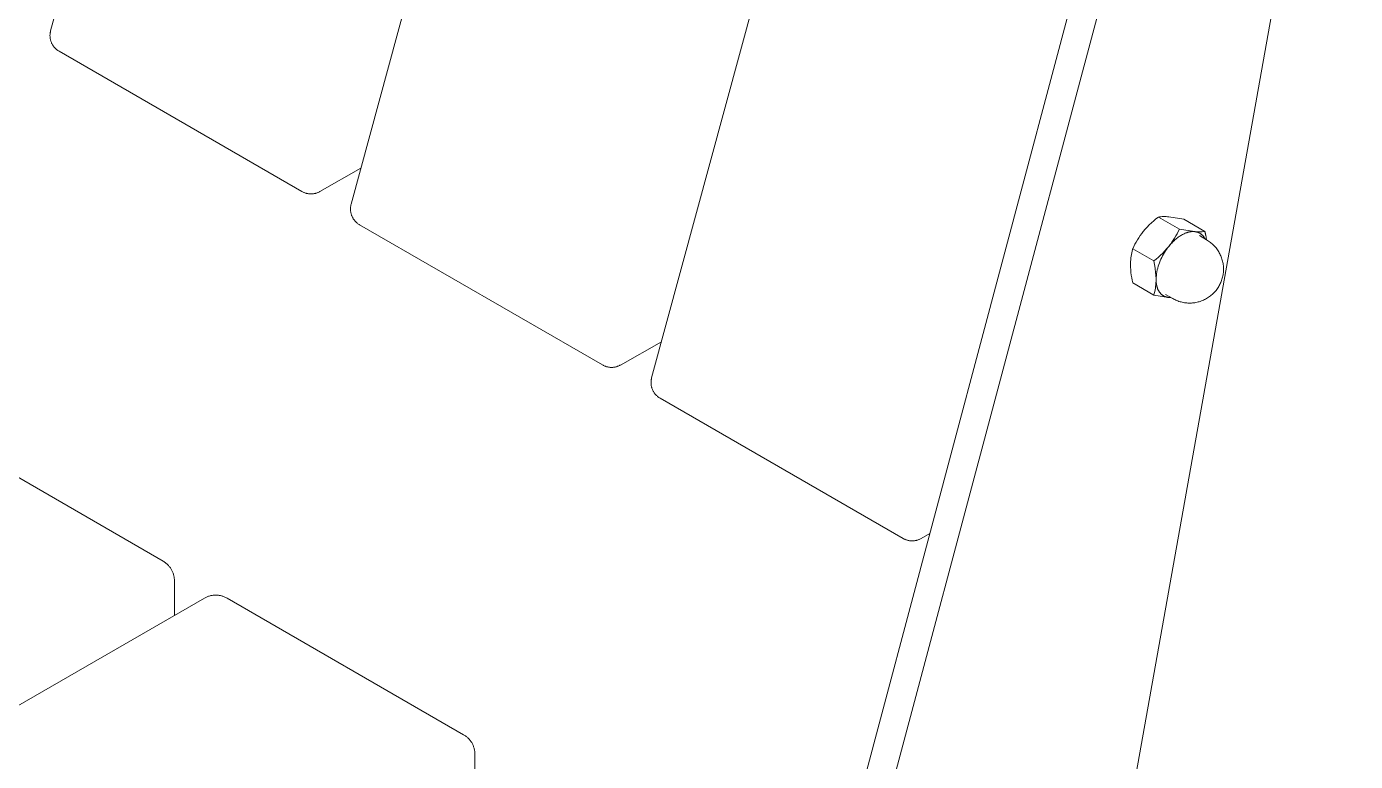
# Model space of a CAD drawing. Header units: inches. Extents: x -6 to 165, y -5 to 126.
# Drawn here: x 157.11 to 164.6, y 48.9 to 53.04 of the extents above; entities that cross this region are included whole.
import ezdxf

# ---------------------------------------------------------------- set-up
doc = ezdxf.new("R2010")
doc.units = ezdxf.units.IN
doc.layers.add('ZANO_R', color=7, linetype='Continuous', lineweight=0)

msp = doc.modelspace()

# ---------------------------------------------------------------- linework, layer by layer
at = {"layer": 'ZANO_R'}
for p, q in [((157.24798, 53.01395), (159.07631, 59.75375)), ((158.94143, 52.03624), (160.76975, 58.77604)), ((160.63487, 51.05853), (162.46319, 57.79833)), ((164.00047, 56.92391), (161.42113, 47.25175)), ((164.14459, 56.8407), (161.56525, 47.16854)), ((161.56525, 38.76439), (164.6009, 55.74634)), ((157.24444, 52.98612), (157.24446, 52.98963)), ((157.24454, 52.9826), (157.24444, 52.98612)), ((157.24446, 52.98963), (157.2446, 52.99315)), ((157.24476, 52.97909), (157.24454, 52.9826)), ((157.2446, 52.99315), (157.24486, 52.99666)), ((157.2451, 52.97558), (157.24476, 52.97909)), ((157.24486, 52.99666), (157.24525, 53.00016)), ((157.24556, 52.9721), (157.2451, 52.97558)), ((157.24525, 53.00016), (157.24575, 53.00364)), ((157.24615, 52.96863), (157.24556, 52.9721)), ((157.24575, 53.00364), (157.24638, 53.0071)), ((157.24685, 52.96518), (157.24615, 52.96863)), ((157.24638, 53.0071), (157.24712, 53.01054)), ((157.24767, 52.96176), (157.24685, 52.96518)), ((157.24712, 53.01054), (157.24798, 53.01395)), ((157.24861, 52.95837), (157.24767, 52.96176)), ((157.24967, 52.95501), (157.24861, 52.95837)), ((157.25084, 52.95169), (157.24967, 52.95501)), ((157.25213, 52.94842), (157.25084, 52.95169)), ((157.25352, 52.94519), (157.25213, 52.94842)), ((157.25503, 52.94201), (157.25352, 52.94519)), ((157.25665, 52.93888), (157.25503, 52.94201)), ((157.25837, 52.93582), (157.25665, 52.93888)), ((157.2602, 52.93281), (157.25837, 52.93582)), ((157.26213, 52.92987), (157.2602, 52.93281)), ((157.26416, 52.927), (157.26213, 52.92987)), ((157.26629, 52.9242), (157.26416, 52.927)), ((157.26852, 52.92147), (157.26629, 52.9242)), ((157.27084, 52.91882), (157.26852, 52.92147)), ((157.27325, 52.91626), (157.27084, 52.91882)), ((157.27574, 52.91378), (157.27325, 52.91626)), ((157.27832, 52.91138), (157.27574, 52.91378)), ((157.28098, 52.90908), (157.27832, 52.91138)), ((157.28372, 52.90687), (157.28098, 52.90908)), ((157.28653, 52.90476), (157.28372, 52.90687)), ((157.28942, 52.90274), (157.28653, 52.90476)), ((157.29237, 52.90083), (157.28942, 52.90274)), ((157.29538, 52.89901), (157.29237, 52.90083)), ((158.66455, 52.10852), (157.29538, 52.89901)), ((158.99661, 52.23966), (158.76596, 52.10824)), ((158.66765, 52.10681), (158.66455, 52.10852)), ((158.6708, 52.1052), (158.66765, 52.10681)), ((158.674, 52.10371), (158.6708, 52.1052)), ((158.67726, 52.10232), (158.674, 52.10371)), ((158.68056, 52.10105), (158.67726, 52.10232)), ((158.6839, 52.09989), (158.68056, 52.10105)), ((158.68729, 52.09886), (158.6839, 52.09989)), ((158.6907, 52.09794), (158.68729, 52.09886)), ((158.69415, 52.09713), (158.6907, 52.09794)), ((158.69762, 52.09645), (158.69415, 52.09713)), ((158.70111, 52.09589), (158.69762, 52.09645)), ((158.70462, 52.09545), (158.70111, 52.09589)), ((158.70815, 52.09514), (158.70462, 52.09545)), ((158.71168, 52.09494), (158.70815, 52.09514)), ((158.71522, 52.09487), (158.71168, 52.09494)), ((158.71875, 52.09492), (158.71522, 52.09487)), ((158.72229, 52.0951), (158.71875, 52.09492)), ((158.72581, 52.09539), (158.72229, 52.0951)), ((158.72933, 52.09581), (158.72581, 52.09539)), ((158.73282, 52.09635), (158.72933, 52.09581)), ((158.7363, 52.09701), (158.73282, 52.09635)), ((158.73975, 52.0978), (158.7363, 52.09701)), ((158.74317, 52.0987), (158.73975, 52.0978)), ((158.74656, 52.09972), (158.74317, 52.0987)), ((158.74991, 52.10085), (158.74656, 52.09972)), ((158.75322, 52.1021), (158.74991, 52.10085)), ((158.75648, 52.10347), (158.75322, 52.1021)), ((158.75969, 52.10495), (158.75648, 52.10347)), ((158.76285, 52.10654), (158.75969, 52.10495)), ((158.76596, 52.10824), (158.76285, 52.10654)), ((158.93788, 52.00841), (158.9379, 52.01192)), ((158.93798, 52.00489), (158.93788, 52.00841)), ((158.9379, 52.01192), (158.93804, 52.01544)), ((158.9382, 52.00138), (158.93798, 52.00489)), ((158.93804, 52.01544), (158.93831, 52.01895)), ((158.93854, 51.99787), (158.9382, 52.00138)), ((158.93831, 52.01895), (158.93869, 52.02245)), ((158.93901, 51.99439), (158.93854, 51.99787)), ((158.93869, 52.02245), (158.9392, 52.02593)), ((158.93959, 51.99092), (158.93901, 51.99439)), ((158.9392, 52.02593), (158.93982, 52.02939)), ((158.9403, 51.98747), (158.93959, 51.99092)), ((158.93982, 52.02939), (158.94057, 52.03283)), ((158.94112, 51.98405), (158.9403, 51.98747)), ((158.94057, 52.03283), (158.94143, 52.03624)), ((158.94206, 51.98066), (158.94112, 51.98405)), ((158.94311, 51.9773), (158.94206, 51.98066)), ((158.94428, 51.97398), (158.94311, 51.9773)), ((158.94557, 51.97071), (158.94428, 51.97398)), ((158.94697, 51.96748), (158.94557, 51.97071)), ((158.94848, 51.9643), (158.94697, 51.96748)), ((158.95009, 51.96117), (158.94848, 51.9643)), ((158.95182, 51.95811), (158.95009, 51.96117)), ((158.95365, 51.9551), (158.95182, 51.95811)), ((158.95558, 51.95216), (158.95365, 51.9551)), ((158.95761, 51.94929), (158.95558, 51.95216)), ((158.95974, 51.94648), (158.95761, 51.94929)), ((158.96196, 51.94376), (158.95974, 51.94648)), ((158.96428, 51.94111), (158.96196, 51.94376)), ((158.96669, 51.93855), (158.96428, 51.94111)), ((158.96918, 51.93607), (158.96669, 51.93855)), ((158.97176, 51.93367), (158.96918, 51.93607)), ((158.97442, 51.93137), (158.97176, 51.93367)), ((158.97716, 51.92916), (158.97442, 51.93137)), ((158.97998, 51.92705), (158.97716, 51.92916)), ((158.98286, 51.92503), (158.97998, 51.92705)), ((158.98581, 51.92311), (158.98286, 51.92503)), ((158.98883, 51.9213), (158.98581, 51.92311)), ((160.358, 51.13081), (158.98883, 51.9213)), ((163.40535, 51.88245), (163.4163, 51.89535)), ((163.4163, 51.89535), (163.42767, 51.90789)), ((163.42767, 51.90789), (163.43944, 51.92005)), ((163.43944, 51.92005), (163.4516, 51.93182)), ((163.4516, 51.93182), (163.46414, 51.94318)), ((163.46414, 51.94318), (163.47704, 51.95414)), ((163.47704, 51.95414), (163.49029, 51.96466)), ((163.49029, 51.96466), (163.49765, 51.96559)), ((163.60866, 51.89632), (163.49029, 51.96466)), ((163.49765, 51.96559), (163.50503, 51.96628)), ((163.50503, 51.96628), (163.51243, 51.96675)), ((163.51243, 51.96675), (163.51985, 51.96699)), ((163.51985, 51.96699), (163.52727, 51.967)), ((163.52727, 51.967), (163.53468, 51.96678)), ((163.53468, 51.96678), (163.54209, 51.96633)), ((163.54209, 51.96633), (163.54947, 51.96566)), ((163.54947, 51.96566), (163.63441, 51.95179)), ((163.60866, 51.89632), (163.6026, 51.88343)), ((163.6936, 51.88245), (163.60866, 51.89632)), ((163.63441, 51.95179), (163.75279, 51.88345)), ((163.35869, 51.81097), (163.36553, 51.82346)), ((163.36553, 51.82346), (163.37276, 51.83574)), ((163.37276, 51.83574), (163.38037, 51.84779)), ((163.38037, 51.84779), (163.38834, 51.8596)), ((163.38834, 51.8596), (163.39667, 51.87115)), ((163.39667, 51.87115), (163.40535, 51.88245)), ((163.56649, 51.8221), (163.55816, 51.81054)), ((163.56586, 51.81808), (163.57018, 51.82257)), ((163.57446, 51.83391), (163.56649, 51.8221)), ((163.57018, 51.82257), (163.57458, 51.82695)), ((163.58206, 51.84596), (163.57446, 51.83391)), ((163.57458, 51.82695), (163.57906, 51.83122)), ((163.57906, 51.83122), (163.5836, 51.83537)), ((163.58929, 51.85823), (163.58206, 51.84596)), ((163.5836, 51.83537), (163.5882, 51.83939)), ((163.5882, 51.83939), (163.59286, 51.84326)), ((163.59614, 51.87073), (163.58929, 51.85823)), ((163.59286, 51.84326), (163.59757, 51.84699)), ((163.6026, 51.88343), (163.59614, 51.87073)), ((163.59757, 51.84699), (163.60231, 51.85056)), ((163.60231, 51.85056), (163.60709, 51.85396)), ((163.60709, 51.85396), (163.61189, 51.8572)), ((163.61189, 51.8572), (163.61671, 51.86026)), ((163.61671, 51.86026), (163.62154, 51.86314)), ((163.62154, 51.86314), (163.62636, 51.86584)), ((163.62636, 51.86584), (163.63118, 51.86834)), ((163.63118, 51.86834), (163.63598, 51.87064)), ((163.63598, 51.87064), (163.64076, 51.87275)), ((163.64076, 51.87275), (163.6455, 51.87466)), ((163.6455, 51.87466), (163.64786, 51.87554)), ((163.64786, 51.87554), (163.65021, 51.87637)), ((163.65021, 51.87637), (163.65254, 51.87715)), ((163.65254, 51.87715), (163.65487, 51.87787)), ((163.65487, 51.87787), (163.65718, 51.87855)), ((163.65718, 51.87855), (163.65947, 51.87918)), ((163.65947, 51.87918), (163.66175, 51.87975)), ((163.66175, 51.87975), (163.66402, 51.88028)), ((163.66402, 51.88028), (163.66626, 51.88075)), ((163.66626, 51.88075), (163.66849, 51.88117)), ((163.66849, 51.88117), (163.6707, 51.88155)), ((163.6707, 51.88155), (163.67289, 51.88187)), ((163.67289, 51.88187), (163.67506, 51.88214)), ((163.67506, 51.88214), (163.67721, 51.88237)), ((163.67721, 51.88237), (163.67934, 51.88254)), ((163.67934, 51.88254), (163.68145, 51.88267)), ((163.68145, 51.88267), (163.68353, 51.88275)), ((163.68353, 51.88275), (163.68559, 51.88278)), ((163.68559, 51.88278), (163.68763, 51.88277)), ((163.68763, 51.88277), (163.68965, 51.88271)), ((163.68965, 51.88271), (163.69163, 51.8826)), ((163.69163, 51.8826), (163.6936, 51.88245)), ((163.70098, 51.88178), (163.6936, 51.88245)), ((163.6936, 51.88245), (163.69601, 51.88222)), ((163.69601, 51.88222), (163.69841, 51.8819)), ((163.69841, 51.8819), (163.70079, 51.8815)), ((163.70079, 51.8815), (163.70317, 51.88103)), ((163.70839, 51.88133), (163.70098, 51.88178)), ((163.70317, 51.88103), (163.70552, 51.88047)), ((163.70552, 51.88047), (163.70786, 51.87983)), ((163.70786, 51.87983), (163.71017, 51.87912)), ((163.7158, 51.88111), (163.70839, 51.88133)), ((163.71017, 51.87912), (163.71245, 51.87832)), ((163.71245, 51.87832), (163.71471, 51.87745)), ((163.71471, 51.87745), (163.71694, 51.87651)), ((163.72322, 51.88112), (163.7158, 51.88111)), ((163.71694, 51.87651), (163.71914, 51.87549)), ((163.71914, 51.87549), (163.72129, 51.87439)), ((163.72129, 51.87439), (163.72342, 51.87323)), ((163.76211, 51.8362), (163.72158, 51.85961)), ((163.73064, 51.88136), (163.72322, 51.88112)), ((163.72342, 51.87323), (163.72549, 51.87199)), ((163.72549, 51.87199), (163.72753, 51.87068)), ((163.72753, 51.87068), (163.72952, 51.8693)), ((163.72952, 51.8693), (163.73147, 51.86786)), ((163.73804, 51.88183), (163.73064, 51.88136)), ((163.73147, 51.86786), (163.73336, 51.86636)), ((163.73336, 51.86636), (163.7352, 51.86479)), ((163.7352, 51.86479), (163.73699, 51.86315)), ((163.73699, 51.86315), (163.73872, 51.86146)), ((163.74543, 51.88252), (163.73804, 51.88183)), ((163.73872, 51.86146), (163.74039, 51.85971)), ((163.74039, 51.85971), (163.74201, 51.85791)), ((163.74201, 51.85791), (163.74356, 51.85605)), ((163.74356, 51.85605), (163.74504, 51.85414)), ((163.74504, 51.85414), (163.74647, 51.85218)), ((163.75279, 51.88345), (163.74543, 51.88252)), ((163.74647, 51.85218), (163.74782, 51.85018)), ((163.74782, 51.85018), (163.74911, 51.84813)), ((163.74911, 51.84813), (163.75032, 51.84603)), ((163.75032, 51.84603), (163.75147, 51.8439)), ((163.75147, 51.8439), (163.75254, 51.84173)), ((163.75315, 51.88178), (163.75279, 51.88345)), ((163.75315, 51.88178), (163.75366, 51.8794)), ((163.75421, 51.87679), (163.75366, 51.8794)), ((163.75421, 51.87679), (163.75453, 51.87525)), ((163.7549, 51.87346), (163.75453, 51.87525)), ((163.7549, 51.87346), (163.7554, 51.87098)), ((163.75557, 51.87015), (163.7554, 51.87098)), ((163.75557, 51.87015), (163.75627, 51.86659)), ((163.75686, 51.86352), (163.75627, 51.86659)), ((163.75686, 51.86352), (163.75714, 51.86205)), ((163.75748, 51.86022), (163.75714, 51.86205)), ((163.75748, 51.86022), (163.75887, 51.85243)), ((163.75923, 51.85034), (163.75887, 51.85243)), ((163.75923, 51.85034), (163.76058, 51.84187)), ((163.76079, 51.8405), (163.76058, 51.84187)), ((163.76079, 51.8405), (163.76101, 51.83903)), ((163.76127, 51.83723), (163.76101, 51.83903)), ((163.76127, 51.83723), (163.76135, 51.83664)), ((163.76211, 51.8362), (163.76765, 51.83288)), ((163.76765, 51.83288), (163.77307, 51.82937)), ((163.77307, 51.82937), (163.77837, 51.82569)), ((163.77837, 51.82569), (163.78354, 51.82182)), ((163.78354, 51.82182), (163.78857, 51.81779)), ((163.33687, 51.74398), (163.33836, 51.7528)), ((163.33836, 51.7528), (163.34037, 51.76271)), ((163.34037, 51.76271), (163.34268, 51.77256)), ((163.34268, 51.77256), (163.34529, 51.78233)), ((163.34529, 51.78233), (163.34544, 51.78287)), ((163.34544, 51.78287), (163.34616, 51.78537)), ((163.34616, 51.78537), (163.35223, 51.79827)), ((163.34616, 51.78537), (163.46454, 51.71703)), ((163.35223, 51.79827), (163.35869, 51.81097)), ((163.50322, 51.74988), (163.49069, 51.73851)), ((163.51538, 51.76165), (163.50322, 51.74988)), ((163.50906, 51.73665), (163.51391, 51.74615)), ((163.51391, 51.74615), (163.51908, 51.75549)), ((163.52715, 51.77381), (163.51538, 51.76165)), ((163.51908, 51.75549), (163.52456, 51.76464)), ((163.52456, 51.76464), (163.53034, 51.7736)), ((163.53852, 51.78634), (163.52715, 51.77381)), ((163.53034, 51.7736), (163.53643, 51.78236)), ((163.53643, 51.78236), (163.54281, 51.79091)), ((163.54947, 51.79924), (163.53852, 51.78634)), ((163.54281, 51.79091), (163.54947, 51.79924)), ((163.55816, 51.81054), (163.54947, 51.79924)), ((163.54947, 51.79924), (163.55343, 51.80406)), ((163.55343, 51.80406), (163.55748, 51.80882)), ((163.55748, 51.80882), (163.56162, 51.81349)), ((163.56162, 51.81349), (163.56586, 51.81808)), ((163.78857, 51.81779), (163.79347, 51.81358)), ((163.79347, 51.81358), (163.79822, 51.80922)), ((163.79822, 51.80922), (163.80283, 51.80469)), ((163.80283, 51.80469), (163.80727, 51.80001)), ((163.80727, 51.80001), (163.81156, 51.79519)), ((163.81156, 51.79519), (163.81568, 51.79022)), ((163.81568, 51.79022), (163.81963, 51.78511)), ((163.81963, 51.78511), (163.82341, 51.77988)), ((163.82341, 51.77988), (163.827, 51.77452)), ((163.827, 51.77452), (163.83042, 51.76904)), ((163.83042, 51.76904), (163.83365, 51.76345)), ((163.83365, 51.76345), (163.83668, 51.75776)), ((163.83668, 51.75776), (163.83952, 51.75196)), ((163.83952, 51.75196), (163.84217, 51.74607)), ((163.84217, 51.74607), (163.84461, 51.7401)), ((163.33329, 51.69672), (163.33338, 51.70462)), ((163.33376, 51.6818), (163.33329, 51.69672)), ((163.33339, 51.70462), (163.33377, 51.71411)), ((163.3347, 51.6669), (163.33376, 51.6818)), ((163.33377, 51.71411), (163.33443, 51.72359)), ((163.33442, 51.72359), (163.33466, 51.72623)), ((163.33467, 51.72623), (163.33563, 51.73512)), ((163.33563, 51.73512), (163.33687, 51.74398)), ((163.47779, 51.72756), (163.46454, 51.71703)), ((163.46454, 51.71703), (163.46877, 51.6963)), ((163.46877, 51.6963), (163.47234, 51.67545)), ((163.47234, 51.67545), (163.47254, 51.67408)), ((163.47254, 51.67408), (163.47266, 51.67333)), ((163.47266, 51.67333), (163.4774, 51.61657)), ((163.49069, 51.73851), (163.47779, 51.72756)), ((163.48448, 51.66632), (163.48696, 51.6767)), ((163.48696, 51.6767), (163.48979, 51.68698)), ((163.48979, 51.68698), (163.49297, 51.69717)), ((163.49297, 51.69717), (163.49649, 51.70724)), ((163.49649, 51.70724), (163.50034, 51.71718)), ((163.50034, 51.71718), (163.50454, 51.72699)), ((163.50454, 51.72699), (163.50906, 51.73665)), ((163.84461, 51.7401), (163.84686, 51.73405)), ((163.84686, 51.73405), (163.84889, 51.72792)), ((163.84889, 51.72792), (163.85072, 51.72173)), ((163.85072, 51.72173), (163.85234, 51.71548)), ((163.85234, 51.71548), (163.85374, 51.70919)), ((163.85374, 51.70919), (163.85494, 51.70284)), ((163.85494, 51.70284), (163.85591, 51.69646)), ((163.85591, 51.69646), (163.85668, 51.69005)), ((163.85668, 51.69005), (163.85722, 51.68362)), ((163.85722, 51.68362), (163.85755, 51.67717)), ((163.85755, 51.67717), (163.85766, 51.67072)), ((163.85766, 51.67072), (163.85755, 51.66427)), ((163.33608, 51.65204), (163.3347, 51.6669)), ((163.33793, 51.63722), (163.33608, 51.65204)), ((163.34022, 51.62247), (163.33793, 51.63722)), ((163.34297, 51.60779), (163.34022, 51.62247)), ((163.34616, 51.59321), (163.34297, 51.60779)), ((163.47726, 51.60353), (163.47679, 51.59355)), ((163.47741, 51.61351), (163.47726, 51.60353)), ((163.4774, 51.61657), (163.47741, 51.61351)), ((163.47741, 51.61351), (163.47811, 51.62416)), ((163.47748, 51.60833), (163.47741, 51.61351)), ((163.4777, 51.6032), (163.47748, 51.60833)), ((163.47806, 51.59812), (163.4777, 51.6032)), ((163.47857, 51.59311), (163.47806, 51.59812)), ((163.47811, 51.62416), (163.47916, 51.63477)), ((163.47916, 51.63477), (163.48058, 51.64535)), ((163.48058, 51.64535), (163.48235, 51.65587)), ((163.48235, 51.65587), (163.48448, 51.66632)), ((163.84217, 51.59537), (163.83952, 51.58948)), ((163.84461, 51.60134), (163.84217, 51.59537)), ((163.84686, 51.60739), (163.84461, 51.60134)), ((163.84889, 51.61352), (163.84686, 51.60739)), ((163.85072, 51.61971), (163.84889, 51.61352)), ((163.85234, 51.62596), (163.85072, 51.61971)), ((163.85374, 51.63226), (163.85234, 51.62596)), ((163.85494, 51.6386), (163.85374, 51.63226)), ((163.85591, 51.64498), (163.85494, 51.6386)), ((163.85668, 51.65139), (163.85591, 51.64498)), ((163.85722, 51.65782), (163.85668, 51.65139)), ((163.85755, 51.66427), (163.85722, 51.65782)), ((163.34616, 51.59321), (163.46454, 51.52486)), ((163.46724, 51.53448), (163.46454, 51.52486)), ((163.46454, 51.52486), (163.54753, 51.51117)), ((163.46962, 51.54418), (163.46724, 51.53448)), ((163.47169, 51.55395), (163.46962, 51.54418)), ((163.47345, 51.56378), (163.47169, 51.55395)), ((163.47488, 51.57367), (163.47345, 51.56378)), ((163.476, 51.58359), (163.47488, 51.57367)), ((163.47679, 51.59355), (163.476, 51.58359)), ((163.47924, 51.58818), (163.47857, 51.59311)), ((163.48005, 51.58332), (163.47924, 51.58818)), ((163.48052, 51.58093), (163.48005, 51.58332)), ((163.48103, 51.57857), (163.48052, 51.58093)), ((163.48157, 51.57623), (163.48103, 51.57857)), ((163.48215, 51.57391), (163.48157, 51.57623)), ((163.48278, 51.57163), (163.48215, 51.57391)), ((163.48344, 51.56937), (163.48278, 51.57163)), ((163.48414, 51.56715), (163.48344, 51.56937)), ((163.48488, 51.56495), (163.48414, 51.56715)), ((163.48566, 51.56279), (163.48488, 51.56495)), ((163.48648, 51.56066), (163.48566, 51.56279)), ((163.48733, 51.55857), (163.48648, 51.56066)), ((163.48823, 51.55651), (163.48733, 51.55857)), ((163.48916, 51.55449), (163.48823, 51.55651)), ((163.49013, 51.55251), (163.48916, 51.55449)), ((163.49113, 51.55057), (163.49013, 51.55251)), ((163.49218, 51.54866), (163.49113, 51.55057)), ((163.49326, 51.5468), (163.49218, 51.54866)), ((163.49438, 51.54497), (163.49326, 51.5468)), ((163.49553, 51.54319), (163.49438, 51.54497)), ((163.49672, 51.54145), (163.49553, 51.54319)), ((163.49795, 51.53976), (163.49672, 51.54145)), ((163.4992, 51.53811), (163.49795, 51.53976)), ((163.5005, 51.5365), (163.4992, 51.53811)), ((163.50182, 51.53494), (163.5005, 51.5365)), ((163.50318, 51.53343), (163.50182, 51.53494)), ((163.50457, 51.53196), (163.50318, 51.53343)), ((163.50599, 51.53054), (163.50457, 51.53196)), ((163.50745, 51.52917), (163.50599, 51.53054)), ((163.50893, 51.52784), (163.50745, 51.52917)), ((163.51044, 51.52657), (163.50893, 51.52784)), ((163.51198, 51.52534), (163.51044, 51.52657)), ((163.51355, 51.52416), (163.51198, 51.52534)), ((163.51515, 51.52303), (163.51355, 51.52416)), ((163.51677, 51.52195), (163.51515, 51.52303)), ((163.51842, 51.52092), (163.51677, 51.52195)), ((163.52009, 51.51994), (163.51842, 51.52092)), ((163.57103, 51.50524), (163.5305, 51.52864)), ((163.78857, 51.52365), (163.78354, 51.51962)), ((163.79347, 51.52786), (163.78857, 51.52365)), ((163.79822, 51.53223), (163.79347, 51.52786)), ((163.80283, 51.53675), (163.79822, 51.53223)), ((163.80727, 51.54143), (163.80283, 51.53675)), ((163.81156, 51.54626), (163.80727, 51.54143)), ((163.81568, 51.55122), (163.81156, 51.54626)), ((163.81963, 51.55633), (163.81568, 51.55122)), ((163.82341, 51.56156), (163.81963, 51.55633)), ((163.827, 51.56692), (163.82341, 51.56156)), ((163.83042, 51.5724), (163.827, 51.56692)), ((163.83365, 51.57799), (163.83042, 51.5724)), ((163.83668, 51.58368), (163.83365, 51.57799)), ((163.83952, 51.58948), (163.83668, 51.58368)), ((163.52179, 51.51901), (163.52009, 51.51994)), ((163.52351, 51.51813), (163.52179, 51.51901)), ((163.52525, 51.5173), (163.52351, 51.51813)), ((163.52701, 51.51652), (163.52525, 51.5173)), ((163.52879, 51.51579), (163.52701, 51.51652)), ((163.53059, 51.51511), (163.52879, 51.51579)), ((163.53241, 51.51448), (163.53059, 51.51511)), ((163.53425, 51.5139), (163.53241, 51.51448)), ((163.5361, 51.51337), (163.53425, 51.5139)), ((163.53797, 51.51289), (163.5361, 51.51337)), ((163.53986, 51.51245), (163.53797, 51.51289)), ((163.54176, 51.51207), (163.53986, 51.51245)), ((163.54367, 51.51173), (163.54176, 51.51207)), ((163.54559, 51.51144), (163.54367, 51.51173)), ((163.54753, 51.51119), (163.54559, 51.51144)), ((163.54947, 51.511), (163.54753, 51.51119)), ((163.54947, 51.511), (163.55607, 51.51047)), ((163.55394, 51.51072), (163.55144, 51.51084)), ((163.55645, 51.51066), (163.55394, 51.51072)), ((163.55607, 51.51047), (163.56268, 51.51006)), ((163.55895, 51.51068), (163.55645, 51.51066)), ((163.56146, 51.51077), (163.55895, 51.51068)), ((163.57668, 51.50211), (163.57103, 51.50524)), ((163.58242, 51.49917), (163.57668, 51.50211)), ((163.58826, 51.49642), (163.58242, 51.49917)), ((163.5942, 51.49388), (163.58826, 51.49642)), ((163.60021, 51.49153), (163.5942, 51.49388)), ((163.6063, 51.48939), (163.60021, 51.49153)), ((163.61246, 51.48746), (163.6063, 51.48939)), ((163.61868, 51.48574), (163.61246, 51.48746)), ((163.62495, 51.48423), (163.61868, 51.48574)), ((163.63128, 51.48293), (163.62495, 51.48423)), ((163.63764, 51.48184), (163.63128, 51.48293)), ((163.64403, 51.48097), (163.63764, 51.48184)), ((163.65046, 51.48032), (163.64403, 51.48097)), ((163.6569, 51.47988), (163.65046, 51.48032)), ((163.66335, 51.47967), (163.6569, 51.47988)), ((163.6698, 51.47967), (163.66335, 51.47967)), ((163.67625, 51.47988), (163.6698, 51.47967)), ((163.68269, 51.48032), (163.67625, 51.47988)), ((163.68911, 51.48097), (163.68269, 51.48032)), ((163.69551, 51.48184), (163.68911, 51.48097)), ((163.70187, 51.48293), (163.69551, 51.48184)), ((163.70819, 51.48423), (163.70187, 51.48293)), ((163.71447, 51.48574), (163.70819, 51.48423)), ((163.72069, 51.48746), (163.71447, 51.48574)), ((163.72685, 51.48939), (163.72069, 51.48746)), ((163.73294, 51.49153), (163.72685, 51.48939)), ((163.73895, 51.49388), (163.73294, 51.49153)), ((163.74488, 51.49642), (163.73895, 51.49388)), ((163.75073, 51.49917), (163.74488, 51.49642)), ((163.75647, 51.50211), (163.75073, 51.49917)), ((163.76211, 51.50524), (163.75647, 51.50211)), ((163.76765, 51.50856), (163.76211, 51.50524)), ((163.77307, 51.51207), (163.76765, 51.50856)), ((163.77837, 51.51575), (163.77307, 51.51207)), ((163.78354, 51.51962), (163.77837, 51.51575)), ((160.69005, 51.26195), (160.4594, 51.13053)), ((160.36109, 51.1291), (160.358, 51.13081)), ((160.36424, 51.12749), (160.36109, 51.1291)), ((160.36745, 51.12599), (160.36424, 51.12749)), ((160.3707, 51.12461), (160.36745, 51.12599)), ((160.374, 51.12334), (160.3707, 51.12461)), ((160.37735, 51.12218), (160.374, 51.12334)), ((160.38073, 51.12115), (160.37735, 51.12218)), ((160.38415, 51.12023), (160.38073, 51.12115)), ((160.38759, 51.11942), (160.38415, 51.12023)), ((160.39106, 51.11874), (160.38759, 51.11942)), ((160.39456, 51.11818), (160.39106, 51.11874)), ((160.39807, 51.11774), (160.39456, 51.11818)), ((160.40159, 51.11743), (160.39807, 51.11774)), ((160.40512, 51.11723), (160.40159, 51.11743)), ((160.40866, 51.11716), (160.40512, 51.11723)), ((160.4122, 51.11721), (160.40866, 51.11716)), ((160.41573, 51.11739), (160.4122, 51.11721)), ((160.41926, 51.11768), (160.41573, 51.11739)), ((160.42277, 51.1181), (160.41926, 51.11768)), ((160.42627, 51.11864), (160.42277, 51.1181)), ((160.42974, 51.1193), (160.42627, 51.11864)), ((160.43319, 51.12009), (160.42974, 51.1193)), ((160.43661, 51.12099), (160.43319, 51.12009)), ((160.44, 51.12201), (160.43661, 51.12099)), ((160.44335, 51.12314), (160.44, 51.12201)), ((160.44666, 51.12439), (160.44335, 51.12314)), ((160.44992, 51.12576), (160.44666, 51.12439)), ((160.45314, 51.12724), (160.44992, 51.12576)), ((160.4563, 51.12883), (160.45314, 51.12724)), ((160.4594, 51.13053), (160.4563, 51.12883)), ((160.63132, 51.03069), (160.63134, 51.03421)), ((160.63142, 51.02718), (160.63132, 51.03069)), ((160.63134, 51.03421), (160.63149, 51.03773)), ((160.63165, 51.02367), (160.63142, 51.02718)), ((160.63149, 51.03773), (160.63175, 51.04124)), ((160.63199, 51.02016), (160.63165, 51.02367)), ((160.63175, 51.04124), (160.63213, 51.04474)), ((160.63245, 51.01668), (160.63199, 51.02016)), ((160.63213, 51.04474), (160.63264, 51.04822)), ((160.63304, 51.01321), (160.63245, 51.01668)), ((160.63264, 51.04822), (160.63326, 51.05168)), ((160.63374, 51.00976), (160.63304, 51.01321)), ((160.63326, 51.05168), (160.63401, 51.05512)), ((160.63456, 51.00634), (160.63374, 51.00976)), ((160.63401, 51.05512), (160.63487, 51.05853)), ((160.6355, 51.00295), (160.63456, 51.00634)), ((160.63656, 50.99959), (160.6355, 51.00295)), ((160.63773, 50.99627), (160.63656, 50.99959)), ((160.63901, 50.993), (160.63773, 50.99627)), ((160.64041, 50.98977), (160.63901, 50.993)), ((160.64192, 50.98659), (160.64041, 50.98977)), ((160.64354, 50.98346), (160.64192, 50.98659)), ((160.64526, 50.9804), (160.64354, 50.98346)), ((160.64709, 50.97739), (160.64526, 50.9804)), ((160.64902, 50.97445), (160.64709, 50.97739)), ((160.65105, 50.97158), (160.64902, 50.97445)), ((160.65318, 50.96877), (160.65105, 50.97158)), ((160.65541, 50.96605), (160.65318, 50.96877)), ((160.65773, 50.9634), (160.65541, 50.96605)), ((160.66013, 50.96084), (160.65773, 50.9634)), ((160.66263, 50.95835), (160.66013, 50.96084)), ((160.66521, 50.95596), (160.66263, 50.95835)), ((160.66787, 50.95366), (160.66521, 50.95596)), ((160.67061, 50.95145), (160.66787, 50.95366)), ((160.67342, 50.94933), (160.67061, 50.95145)), ((160.6763, 50.94732), (160.67342, 50.94933)), ((160.67926, 50.9454), (160.6763, 50.94732)), ((160.68227, 50.94359), (160.67926, 50.9454)), ((162.05144, 50.1531), (160.68227, 50.94359)), ((156.54862, 50.79446), (157.88175, 50.02477)), ((162.20229, 50.18099), (162.15285, 50.15282)), ((162.05453, 50.15139), (162.05144, 50.1531)), ((162.05769, 50.14978), (162.05453, 50.15139)), ((162.06089, 50.14828), (162.05769, 50.14978)), ((162.06415, 50.1469), (162.06089, 50.14828)), ((162.06745, 50.14563), (162.06415, 50.1469)), ((162.07079, 50.14447), (162.06745, 50.14563)), ((162.07417, 50.14344), (162.07079, 50.14447)), ((162.07759, 50.14252), (162.07417, 50.14344)), ((162.08104, 50.14171), (162.07759, 50.14252)), ((162.08451, 50.14103), (162.08104, 50.14171)), ((162.088, 50.14047), (162.08451, 50.14103)), ((162.09151, 50.14003), (162.088, 50.14047)), ((162.09503, 50.13972), (162.09151, 50.14003)), ((162.09857, 50.13952), (162.09503, 50.13972)), ((162.1021, 50.13945), (162.09857, 50.13952)), ((162.10564, 50.1395), (162.1021, 50.13945)), ((162.10918, 50.13968), (162.10564, 50.1395)), ((162.1127, 50.13997), (162.10918, 50.13968)), ((162.11621, 50.14039), (162.1127, 50.13997)), ((162.11971, 50.14093), (162.11621, 50.14039)), ((162.12319, 50.14159), (162.11971, 50.14093)), ((162.12664, 50.14238), (162.12319, 50.14159)), ((162.13006, 50.14328), (162.12664, 50.14238)), ((162.13344, 50.1443), (162.13006, 50.14328)), ((162.1368, 50.14543), (162.13344, 50.1443)), ((162.1401, 50.14668), (162.1368, 50.14543)), ((162.14337, 50.14805), (162.1401, 50.14668)), ((162.14658, 50.14953), (162.14337, 50.14805)), ((162.14974, 50.15112), (162.14658, 50.14953)), ((162.15285, 50.15282), (162.14974, 50.15112)), ((157.88175, 50.02477), (157.88544, 50.02255)), ((157.88544, 50.02255), (157.88905, 50.02022)), ((157.88905, 50.02022), (157.89259, 50.01776)), ((157.89259, 50.01776), (157.89603, 50.01518)), ((157.89603, 50.01518), (157.89939, 50.01249)), ((157.89939, 50.01249), (157.90266, 50.00969)), ((157.90266, 50.00969), (157.90582, 50.00678)), ((157.90582, 50.00678), (157.90889, 50.00376)), ((157.90889, 50.00376), (157.91186, 50.00064)), ((157.91186, 50.00064), (157.91472, 49.99742)), ((157.91472, 49.99742), (157.91746, 49.99411)), ((157.91746, 49.99411), (157.9201, 49.99071)), ((157.9201, 49.99071), (157.92261, 49.98722)), ((157.92261, 49.98722), (157.92501, 49.98365)), ((157.92501, 49.98365), (157.92729, 49.98)), ((157.92729, 49.98), (157.92944, 49.97627)), ((157.92944, 49.97627), (157.93146, 49.97247)), ((157.93146, 49.97247), (157.93336, 49.96861)), ((157.93336, 49.96861), (157.93512, 49.96468)), ((157.93512, 49.96468), (157.93675, 49.9607)), ((157.93675, 49.9607), (157.93825, 49.95667)), ((157.93825, 49.95667), (157.9396, 49.95258)), ((157.9396, 49.95258), (157.94082, 49.94846)), ((157.94082, 49.94846), (157.9419, 49.94429)), ((157.9419, 49.94429), (157.94284, 49.94009)), ((157.94284, 49.94009), (157.94363, 49.93586)), ((157.94363, 49.93586), (157.94429, 49.93161)), ((157.94429, 49.93161), (157.94479, 49.92733)), ((157.94479, 49.92733), (157.94516, 49.92305)), ((157.94516, 49.92305), (157.94537, 49.91875)), ((157.94537, 49.91875), (157.94545, 49.91445)), ((157.94545, 49.91445), (157.94545, 49.71904)), ((150.18791, 45.24023), (158.11467, 49.81674)), ((158.11467, 49.81674), (158.11843, 49.81883)), ((158.11843, 49.81883), (158.12226, 49.82079)), ((158.12226, 49.82079), (158.12616, 49.82262)), ((158.12616, 49.82262), (158.13011, 49.82432)), ((158.13011, 49.82432), (158.13412, 49.82588)), ((158.13412, 49.82588), (158.13818, 49.82731)), ((158.13818, 49.82731), (158.14229, 49.8286)), ((158.14229, 49.8286), (158.14644, 49.82975)), ((158.14644, 49.82975), (158.15062, 49.83075)), ((158.15062, 49.83075), (158.15483, 49.83162)), ((158.15483, 49.83162), (158.15908, 49.83234)), ((158.15908, 49.83234), (158.16334, 49.83292)), ((158.16334, 49.83292), (158.16762, 49.83336)), ((158.16762, 49.83336), (158.17191, 49.83365)), ((158.17191, 49.83365), (158.17621, 49.83379)), ((158.17621, 49.83379), (158.18052, 49.83379)), ((158.18052, 49.83379), (158.18482, 49.83365)), ((158.18482, 49.83365), (158.18911, 49.83336)), ((158.18911, 49.83336), (158.19339, 49.83292)), ((158.19339, 49.83292), (158.19766, 49.83234)), ((158.19766, 49.83234), (158.2019, 49.83162)), ((158.2019, 49.83162), (158.20611, 49.83075)), ((158.20611, 49.83075), (158.2103, 49.82975)), ((158.2103, 49.82975), (158.21444, 49.8286)), ((158.21444, 49.8286), (158.21855, 49.82731)), ((158.21855, 49.82731), (158.22261, 49.82588)), ((158.22261, 49.82588), (158.22662, 49.82432)), ((158.22662, 49.82432), (158.23057, 49.82262)), ((158.23057, 49.82262), (158.23447, 49.82079)), ((158.23447, 49.82079), (158.2383, 49.81883)), ((158.2383, 49.81883), (158.24206, 49.81674)), ((158.24206, 49.81674), (159.5752, 49.04706)), ((159.5752, 49.04706), (159.57889, 49.04484)), ((159.57889, 49.04484), (159.5825, 49.04251)), ((159.5825, 49.04251), (159.58603, 49.04005)), ((159.58603, 49.04005), (159.58948, 49.03747)), ((159.58948, 49.03747), (159.59284, 49.03478)), ((159.59284, 49.03478), (159.5961, 49.03198)), ((159.5961, 49.03198), (159.59927, 49.02907)), ((159.59927, 49.02907), (159.60234, 49.02605)), ((159.60234, 49.02605), (159.6053, 49.02293)), ((159.6053, 49.02293), (159.60816, 49.01971)), ((159.60816, 49.01971), (159.61091, 49.0164)), ((159.61091, 49.0164), (159.61354, 49.013)), ((159.61354, 49.013), (159.61606, 49.00951)), ((159.61606, 49.00951), (159.61846, 49.00594)), ((159.61846, 49.00594), (159.62073, 49.00229)), ((159.62073, 49.00229), (159.62288, 48.99856)), ((159.62288, 48.99856), (159.62491, 48.99476)), ((159.62491, 48.99476), (159.6268, 48.9909)), ((159.6268, 48.9909), (159.62857, 48.98697)), ((159.62857, 48.98697), (159.6302, 48.98299)), ((159.6302, 48.98299), (159.63169, 48.97896)), ((159.63169, 48.97896), (159.63305, 48.97487)), ((159.63305, 48.97487), (159.63427, 48.97075)), ((159.63427, 48.97075), (159.63535, 48.96658)), ((159.63535, 48.96658), (159.63628, 48.96238)), ((159.63628, 48.96238), (159.63708, 48.95815)), ((159.63708, 48.95815), (159.63773, 48.9539)), ((159.63773, 48.9539), (159.63824, 48.94962)), ((159.63824, 48.94962), (159.6386, 48.94534)), ((159.6386, 48.94534), (159.63882, 48.94104)), ((159.63882, 48.94104), (159.63889, 48.93674)), ((159.63889, 48.93674), (159.63889, 48.74133))]:
    msp.add_line(p, q, dxfattribs=at)

doc.saveas('drawing.dxf')
